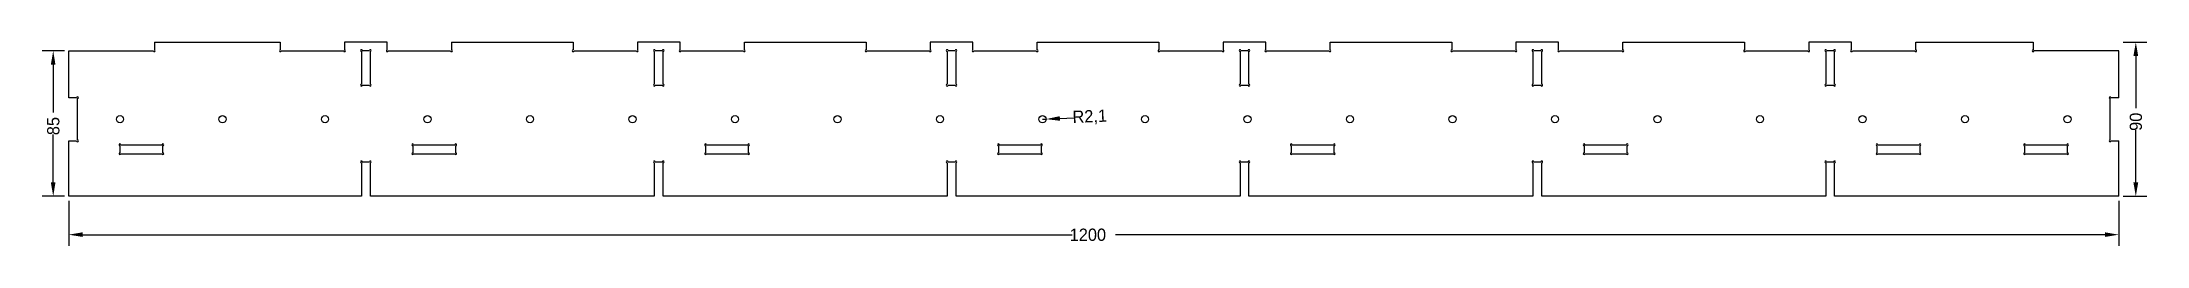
# Model space of a CAD drawing. Extents: x -16 to 1216, y -29 to 90.
import ezdxf

# ---------------------------------------------------------------- set-up
doc = ezdxf.new("R2010")
doc.units = 0
doc.layers.get('DEFPOINTS').update_dxf_attribs({"linetype": 'CONTINUOUS'})
doc.layers.add('DIMENSION', color=7, linetype='CONTINUOUS')
doc.layers.add('PS', color=18, linetype='CONTINUOUS')
doc.dimstyles.new('RADIALDIM26', dxfattribs={"dimtxt": 7.16, "dimasz": 8.105938, "dimexe": 6.495143, "dimexo": 2.598057, "dimtad": 0, "dimcen": 2.5, "dimazin": 3, "dimtfac": 1, "dimtmove": 0, "dimatfit": 3})
doc.dimstyles.new('ROTATEDDIM24', dxfattribs={"dimtxt": 7.16, "dimasz": 8.105938, "dimexe": 6.495143, "dimexo": 2.598057, "dimtad": 0, "dimcen": 2.5, "dimazin": 3, "dimtfac": 1, "dimtmove": 0, "dimatfit": 3})
doc.dimstyles.new('ROTATEDDIM25', dxfattribs={"dimtxt": 7.16, "dimasz": 8.105938, "dimexe": 6.495143, "dimexo": 2.598057, "dimtad": 0, "dimcen": 2.5, "dimazin": 3, "dimtfac": 1, "dimtmove": 0, "dimatfit": 3})
doc.dimstyles.new('ROTATEDDIM27', dxfattribs={"dimtxt": 7.16, "dimasz": 8.105938, "dimexe": 6.495143, "dimexo": 2.598057, "dimtad": 0, "dimcen": 2.5, "dimazin": 3, "dimtfac": 1, "dimtmove": 0, "dimatfit": 3})

# ---------------------------------------------------------------- blocks, each defined once
blk = doc.blocks.new('*D1')
at = {"layer": 'DEFPOINTS', "color": 0}
for p in [(1200, 90), (1200, 0), (1210, 0)]:
    blk.add_point(p, dxfattribs=at)
at = {"layer": 'DIMENSION', "color": 0}
for p, q in [((1202.6, 90), (1216.5, 90)), ((1210, 81.9), (1210, 51.4)), ((1210, 8.1), (1210, 38.6)), ((1202.6, 0), (1216.5, 0))]:
    blk.add_line(p, q, dxfattribs=at)
for points in [[(1211.4, 81.9), (1208.6, 81.9), (1210, 90)], [(1208.6, 8.1), (1211.4, 8.1), (1210, 0)]]:
    blk.add_solid(points, dxfattribs=at)
at = {"layer": 'DIMENSION', "color": 0, "linetype": 'CONTINUOUS'}
blk.add_text('90', height=7.16, rotation=90, dxfattribs=at).set_placement((1213.6, 38.2))
blk = doc.blocks.new('*D2')
at = {"layer": 'DEFPOINTS', "color": 0}
for p in [(0, 0), (1200, 0), (1200, -22.4)]:
    blk.add_point(p, dxfattribs=at)
at = {"layer": 'DIMENSION', "color": 0}
for p, q in [((0, -2.6), (0, -28.9)), ((1200, -2.6), (1200, -28.9)), ((8.1, -22.4), (587.3, -22.4)), ((1191.9, -22.4), (612.7, -22.4))]:
    blk.add_line(p, q, dxfattribs=at)
for points in [[(8.1, -21), (8.1, -23.7), (0, -22.4)], [(1191.9, -23.7), (1191.9, -21), (1200, -22.4)]]:
    blk.add_solid(points, dxfattribs=at)
at = {"layer": 'DIMENSION', "color": 0, "linetype": 'CONTINUOUS'}
blk.add_text('1200', height=7.16, dxfattribs=at).set_placement((585.9, -26))
blk = doc.blocks.new('*D3')
at = {"layer": 'DEFPOINTS', "color": 0}
for p in [(570, 45), (572.1, 45.1)]:
    blk.add_point(p, dxfattribs=at)
at = {"layer": 'DIMENSION', "color": 0}
for p, q in [((570, 45), (572.1, 45.1)), ((580.2, 45.4), (588.3, 45.8))]:
    blk.add_line(p, q, dxfattribs=at)
blk.add_solid([(580.1, 46.8), (580.3, 44.1), (572.1, 45.1)], dxfattribs=at)
at = {"layer": 'DIMENSION', "color": 0, "linetype": 'CONTINUOUS'}
blk.add_text('R2,1', height=7.16, rotation=2.313, dxfattribs=at).set_placement((587.7, 42.8))
blk = doc.blocks.new('*D4')
at = {"layer": 'DEFPOINTS', "color": 0}
for p in [(0, 85), (-9.1, 0), (0, 0)]:
    blk.add_point(p, dxfattribs=at)
at = {"layer": 'DIMENSION', "color": 0}
for p, q in [((-2.6, 85), (-15.6, 85)), ((-9.1, 76.9), (-9.1, 48.9)), ((-9.1, 8.1), (-9.1, 36.1)), ((-2.6, 0), (-15.6, 0))]:
    blk.add_line(p, q, dxfattribs=at)
for points in [[(-7.8, 76.9), (-10.5, 76.9), (-9.1, 85)], [(-10.5, 8.1), (-7.8, 8.1), (-9.1, 0)]]:
    blk.add_solid(points, dxfattribs=at)
at = {"layer": 'DIMENSION', "color": 0, "linetype": 'CONTINUOUS'}
blk.add_text('85', height=7.16, rotation=90, dxfattribs=at).set_placement((-5.5, 35.7))

msp = doc.modelspace()

# ---------------------------------------------------------------- linework, layer by layer
at = {"layer": 'PS', "color": 18}
for p, q in [((50.1, 90), (50.1, 85.5)), ((50.1, 90), (123.829, 90)), ((123.829, 90), (123.829, 85.5)), ((186.429, 90), (161.429, 90)), ((161.429, 90), (161.429, 85.5)), ((186.429, 85.5), (186.429, 90)), ((224.028, 90), (224.028, 85.5)), ((224.028, 90), (295.257, 90)), ((295.257, 90), (295.257, 85.5)), ((357.857, 90), (332.857, 90)), ((332.857, 90), (332.857, 85.5)), ((357.857, 85.5), (357.857, 90)), ((395.457, 85.5), (395.457, 90)), ((395.457, 90), (466.686, 90)), ((466.686, 90), (466.686, 85.5)), ((529.286, 90), (504.286, 90)), ((504.286, 90), (504.286, 85.5)), ((529.286, 85.5), (529.286, 90)), ((566.886, 85.5), (566.886, 90)), ((566.886, 90), (638.114, 90)), ((638.114, 90), (638.114, 85.5)), ((700.714, 90), (675.714, 90)), ((675.714, 90), (675.714, 85.5)), ((700.714, 85.5), (700.714, 90)), ((738.314, 85.5), (738.314, 90)), ((738.314, 90), (809.543, 90)), ((809.543, 90), (809.543, 85.5)), ((872.143, 90), (847.143, 90)), ((847.143, 90), (847.143, 85.5)), ((872.143, 85.5), (872.143, 90)), ((909.743, 85.5), (909.743, 90)), ((909.743, 90), (980.972, 90)), ((980.972, 90), (980.972, 85.5)), ((1043.571, 90), (1018.571, 90)), ((1018.571, 90), (1018.571, 85.5)), ((1043.571, 85.5), (1043.571, 90)), ((1081.171, 85.5), (1081.171, 90)), ((1081.171, 90), (1149.9, 90)), ((1149.9, 90), (1149.9, 85.5)), ((0, 57.6, 0), (0, 85)), ((0, 85), (49.6, 85)), ((124.329, 85), (160.929, 85)), ((171.329, 84.6, 0), (171.329, 65.4, 0)), ((171.829, 85.1, 0), (176.029, 85.1, 0)), ((176.529, 65.4, 0), (176.529, 84.6, 0)), ((186.929, 85), (223.528, 85)), ((295.757, 85), (332.357, 85)), ((342.757, 84.6, 0), (342.757, 65.4, 0)), ((343.257, 85.1, 0), (347.457, 85.1, 0)), ((347.957, 65.4, 0), (347.957, 84.6, 0)), ((358.357, 85), (394.957, 85)), ((467.186, 85), (503.786, 85)), ((514.186, 84.6, 0), (514.186, 65.4, 0)), ((514.686, 85.1, 0), (518.886, 85.1, 0)), ((519.386, 65.4, 0), (519.386, 84.6, 0)), ((529.786, 85), (566.386, 85)), ((638.614, 85), (675.214, 85)), ((685.614, 84.6, 0), (685.614, 65.4, 0)), ((686.114, 85.1, 0), (690.314, 85.1, 0)), ((690.814, 65.4, 0), (690.814, 84.6, 0)), ((701.214, 85), (737.814, 85)), ((810.043, 85), (846.643, 85)), ((857.043, 84.6, 0), (857.043, 65.4, 0)), ((857.543, 85.1, 0), (861.743, 85.1, 0)), ((862.243, 65.4, 0), (862.243, 84.6, 0)), ((872.643, 85), (909.243, 85)), ((981.472, 85), (1018.071, 85)), ((1028.471, 84.6, 0), (1028.471, 65.4, 0)), ((1028.971, 85.1, 0), (1033.171, 85.1, 0)), ((1033.671, 65.4, 0), (1033.671, 84.6, 0)), ((1044.071, 85), (1080.671, 85)), ((1200, 85), (1150.4, 85)), ((1200, 57.6), (1200, 85)), ((171.829, 64.9, 0), (176.029, 64.9, 0)), ((343.257, 64.9, 0), (347.457, 64.9, 0)), ((514.686, 64.9, 0), (518.886, 64.9, 0)), ((686.114, 64.9, 0), (690.314, 64.9, 0)), ((857.543, 64.9, 0), (861.743, 64.9, 0)), ((1028.971, 64.9, 0), (1033.171, 64.9, 0)), ((4.6, 57.6), (0, 57.6)), ((5.1, 32.9), (5.1, 57.1)), ((1194.9, 32.9), (1194.9, 57.1)), ((1200, 57.6), (1195.4, 57.6)), ((0, 0), (0, 32.4, 0)), ((0, 32.4), (4.6, 32.4)), ((29.9, 29.6), (29.9, 25.4)), ((30.4, 30.1), (54.6, 30.1)), ((30.4, 24.9), (54.6, 24.9)), ((55.1, 25.4), (55.1, 29.6)), ((201.329, 29.6), (201.329, 25.4)), ((201.829, 30.1), (226.029, 30.1)), ((201.829, 24.9), (226.029, 24.9)), ((226.529, 25.4), (226.529, 29.6)), ((372.757, 29.6), (372.757, 25.4)), ((373.257, 30.1), (397.457, 30.1)), ((373.257, 24.9), (397.457, 24.9)), ((397.957, 25.4), (397.957, 29.6)), ((544.186, 29.6), (544.186, 25.4)), ((544.686, 30.1), (568.886, 30.1)), ((544.686, 24.9), (568.886, 24.9)), ((569.386, 25.4), (569.386, 29.6)), ((715.622, 29.6), (715.622, 25.4)), ((716.122, 30.1), (740.322, 30.1)), ((716.122, 24.9), (740.322, 24.9)), ((740.822, 25.4), (740.822, 29.6)), ((887.043, 29.6), (887.043, 25.4)), ((887.543, 30.1), (911.743, 30.1)), ((887.543, 24.9), (911.743, 24.9)), ((912.243, 25.4), (912.243, 29.6)), ((1058.471, 29.6), (1058.471, 25.4)), ((1058.971, 30.1), (1083.171, 30.1)), ((1058.971, 24.9), (1083.171, 24.9)), ((1083.671, 25.4), (1083.671, 29.6)), ((1144.9, 29.6), (1144.9, 25.4)), ((1145.4, 30.1), (1169.6, 30.1)), ((1145.4, 24.9), (1169.6, 24.9)), ((1170.1, 25.4), (1170.1, 29.6)), ((1195.4, 32.4), (1200, 32.4)), ((1200, 0), (1200, 32.4)), ((171.329, 19.6, 0), (171.329, 0, 0)), ((171.829, 20.1, 0), (176.029, 20.1, 0)), ((176.529, 0, 0), (176.529, 19.6, 0)), ((342.757, 19.6, 0), (342.757, 0, 0)), ((343.257, 20.1, 0), (347.457, 20.1, 0)), ((347.957, 0, 0), (347.957, 19.6, 0)), ((514.186, 19.6, 0), (514.186, 0, 0)), ((514.686, 20.1, 0), (518.886, 20.1, 0)), ((519.386, 0, 0), (519.386, 19.6, 0)), ((685.622, 19.6, 0), (685.622, 0, 0)), ((686.122, 20.1, 0), (690.322, 20.1, 0)), ((690.822, 0, 0), (690.822, 19.6, 0)), ((857.043, 19.6, 0), (857.043, 0, 0)), ((857.543, 20.1, 0), (861.743, 20.1, 0)), ((862.243, 0, 0), (862.243, 19.6, 0)), ((1028.471, 19.6, 0), (1028.471, 0, 0)), ((1028.971, 20.1, 0), (1033.171, 20.1, 0)), ((1033.671, 0, 0), (1033.671, 19.6, 0)), ((171.329, 0), (0, 0)), ((342.757, 0), (176.529, 0)), ((514.186, 0), (347.957, 0)), ((685.622, 0), (519.386, 0)), ((857.043, 0), (690.822, 0)), ((1028.471, 0), (862.243, 0)), ((1200, 0), (1033.671, 0))]:
    msp.add_line(p, q, dxfattribs=at)
for centre in [(30, 45.017), (90, 45.017), (150, 45.017), (210, 45.017), (270, 45.017), (330, 45.017), (390, 45.017), (450, 45.017), (510, 45.017), (570, 45.017), (630, 45.017), (690, 45.017), (750, 45.017), (810, 45.017), (870, 45.017), (930, 45.017), (990, 45.017), (1050, 45.017), (1110, 45.017), (1170, 45.017)]:
    msp.add_circle(centre, 2.1, dxfattribs=at)
for centre, start, end in [((50.1, 85), 180, 90), ((123.829, 85), 90, 359.999998), ((161.429, 85), 180, 90), ((171.329, 85.1, 0), 0, 270), ((176.529, 85.1, 0), 270, 180), ((186.429, 85), 90, 360), ((224.028, 85), 180.000001, 90), ((295.257, 85), 90, 359.999998), ((332.857, 85), 180, 90), ((342.757, 85.1, 0), 0, 270), ((347.957, 85.1, 0), 270, 180), ((357.857, 85), 90, 0), ((395.457, 85), 180.000001, 90), ((466.686, 85), 90, 359.999998), ((504.286, 85), 180, 90), ((514.186, 85.1, 0), 0, 270), ((519.386, 85.1, 0), 270, 180), ((529.286, 85), 90, 360), ((566.886, 85), 180.000001, 90), ((638.114, 85), 90, 359.999998), ((675.714, 85), 180, 90), ((685.614, 85.1, 0), 0, 270), ((690.814, 85.1, 0), 270, 180), ((700.714, 85), 90, 0), ((738.314, 85), 180.000001, 90), ((809.543, 85), 90, 359.999999), ((847.143, 85), 180, 90), ((857.043, 85.1, 0), 0, 270), ((862.243, 85.1, 0), 270, 180), ((872.143, 85), 90, 0), ((909.743, 85), 180.000001, 90), ((980.972, 85), 90, 359.999998), ((1018.571, 85), 180, 90), ((1028.471, 85.1, 0), 0, 270), ((1033.671, 85.1, 0), 270, 180), ((1043.571, 85), 90, 360), ((1081.171, 85), 180.000001, 90), ((1149.9, 85), 90, 0), ((171.329, 64.9, 0), 90, 0), ((176.529, 64.9, 0), 180, 90), ((342.757, 64.9, 0), 90, 0), ((347.957, 64.9, 0), 180, 90), ((514.186, 64.9, 0), 90, 0), ((519.386, 64.9, 0), 180, 90), ((685.614, 64.9, 0), 90, 0), ((690.814, 64.9, 0), 180, 90), ((857.043, 64.9, 0), 90, 0), ((862.243, 64.9, 0), 180, 90), ((1028.471, 64.9, 0), 90, 0), ((1033.671, 64.9, 0), 180, 90), ((5.1, 57.6), 270, 180), ((1194.9, 57.6), 360, 270), ((5.1, 32.4), 180, 90), ((29.9, 30.1), 0, 270), ((29.9, 24.9), 90, 0), ((55.1, 30.1), 270, 180), ((55.1, 24.9), 180, 90), ((201.329, 30.1), 0, 270), ((201.329, 24.9), 90, 0), ((226.529, 30.1), 270, 180), ((226.529, 24.9), 180, 90), ((372.757, 30.1), 0, 270), ((372.757, 24.9), 90, 0), ((397.957, 30.1), 270, 180), ((397.957, 24.9), 180, 90), ((544.186, 30.1), 0, 270), ((544.186, 24.9), 90, 0), ((569.386, 30.1), 270, 180), ((569.386, 24.9), 180, 90), ((715.622, 30.1), 0, 270), ((715.622, 24.9), 90, 0), ((740.822, 30.1), 270, 180), ((740.822, 24.9), 180, 90), ((887.043, 30.1), 0, 270), ((887.043, 24.9), 90, 0), ((912.243, 30.1), 270, 180), ((912.243, 24.9), 180, 90), ((1058.471, 30.1), 0, 270), ((1058.471, 24.9), 90, 0), ((1083.671, 30.1), 270, 180), ((1083.671, 24.9), 180, 90), ((1144.9, 30.1), 0, 270), ((1144.9, 24.9), 90, 0), ((1170.1, 30.1), 270, 180), ((1170.1, 24.9), 180, 90), ((1194.9, 32.4), 90, 360), ((171.329, 20.1, 0), 0, 270), ((176.529, 20.1, 0), 270, 180), ((342.757, 20.1, 0), 0, 270), ((347.957, 20.1, 0), 270, 180), ((514.186, 20.1, 0), 0, 270), ((519.386, 20.1, 0), 270, 180), ((685.622, 20.1, 0), 0, 270), ((690.822, 20.1, 0), 270, 180), ((857.043, 20.1, 0), 0, 270), ((862.243, 20.1, 0), 270, 180), ((1028.471, 20.1, 0), 0, 270), ((1033.671, 20.1, 0), 270, 180)]:
    msp.add_arc(centre, 0.5, start, end, dxfattribs=at)

# ---------------------------------------------------------------- dimensions: what is measured, and where the dimension line sits
at = {"layer": 'DIMENSION', "color": 150}
for base, p1, p2, dimstyle, picture, middle in [((1210, 0), (1200, 90), (1200, 0), 'ROTATEDDIM24', '*D1', (1210, 45)), ((-9.124, 0), (0, 85), (0, 0), 'ROTATEDDIM27', '*D4', (-9.124, 42.5))]:
    dim = msp.add_linear_dim(base=base, p1=p1, p2=p2, angle=90, dimstyle=dimstyle, dxfattribs=at)
    dim.commit()
    dim.dimension.update_dxf_attribs({"geometry": picture, "text_midpoint": middle})
dim = msp.add_radius_dim(center=(570, 45.017), mpoint=(572.098, 45.102), dimstyle='RADIALDIM26', dxfattribs=at)
dim.commit()
dim.dimension.update_dxf_attribs({"geometry": '*D3', "text_midpoint": (598.801, 46.18)})
dim = msp.add_linear_dim(base=(1200, -22.388), p1=(0, 0), p2=(1200, 0), dimstyle='ROTATEDDIM25', dxfattribs=at)
dim.commit()
dim.dimension.update_dxf_attribs({"geometry": '*D2', "text_midpoint": (600, -22.388)})

doc.saveas('drawing.dxf')
